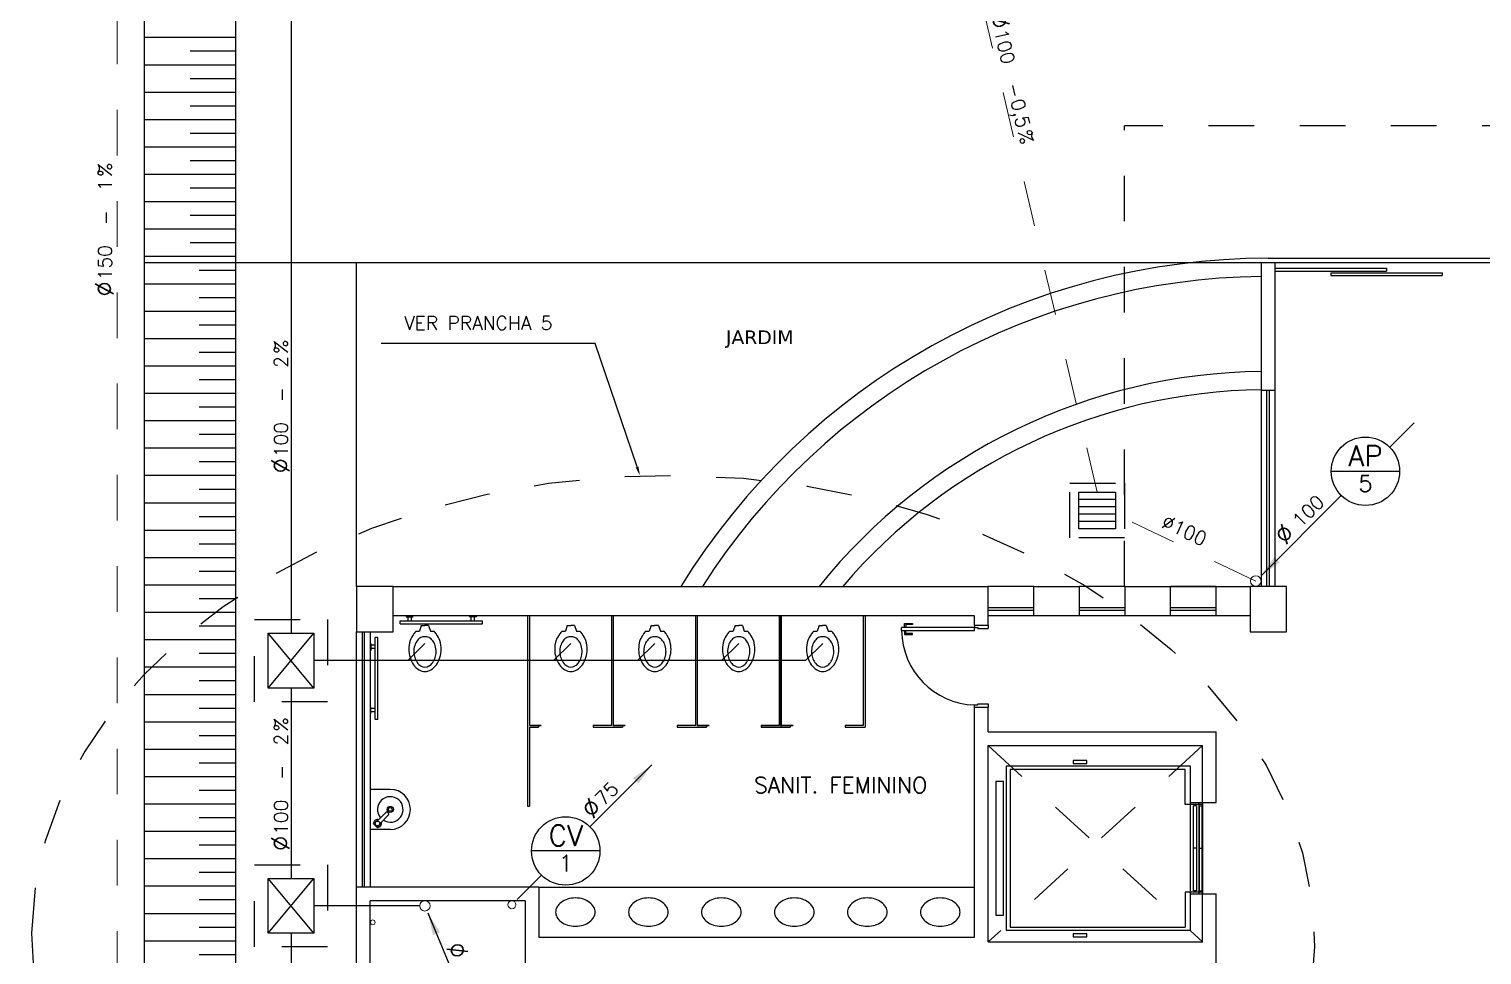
# Model space of a CAD drawing. Header units: millimetres. Extents: x -2485 to 3289, y -257 to 1952.
# Drawn here: x 40.819 to 44.005, y 51.911 to 53.94 of the extents above; entities that cross this region are included whole.
import ezdxf
from ezdxf.enums import TextEntityAlignment as Align

# ---------------------------------------------------------------- set-up
doc = ezdxf.new("R2010")
doc.units = ezdxf.units.MM
doc.header["$LTSCALE"] = 0.3
for name, pattern in [('CONTINUO', [0]), ('HID', [0.37, 0.07, -0.1, 0.03, -0.1, 0.07]), ('HIDDEN2', [0.1875, 0.125, -0.0625]), ('T-5CM', [0.1, 0.05, -0.05])]:
    doc.linetypes.add(name, pattern=pattern)
for name, color, linetype in [('CAIXAS', 3, 'Continuous'), ('IMPLANTAÇÃO ESGOTO', 2, 'Continuous'), ('PAREDE', 7, 'CONTINUO'), ('PILAR', 2, 'Continuous'), ('PROJEÇÃO', 11, 'HIDDEN2'), ('SAN', 11, 'Continuous'), ('TEX', 11, 'Continuous'), ('TEXTO', 3, 'Continuous')]:
    doc.layers.add(name, color=color, linetype=linetype)
doc.layers.add('IMPLANTAÇÃO  ÁGUA PLUVIAL', color=6, linetype='HID', lineweight=15)
doc.layers.add('prumada', color=9, linetype='Continuous', lineweight=15)
doc.styles.add('ROMANS', font='romans.shx', dxfattribs={"height": 0.03})

# ---------------------------------------------------------------- blocks, each defined once
blk = doc.blocks.new('vs')
at = {"layer": 'SAN'}
for p, q in [((0.103, 0.04), (0.167, 0.061)), ((0.103, 0.04), (0.103, 0)), ((0.103, -0.04), (0.103, 0)), ((0.167, 0.061), (0.167, 0.096)), ((0.103, -0.04), (0.167, -0.061)), ((0.167, -0.096), (0.167, -0.061))]:
    blk.add_line(p, q, dxfattribs=at)
for centre, radius, start, end in [((0.338, -0.042), 0.216, 108.2402, 129.1699), ((0.367, -0.158), 0.336, 90.0033, 106.7766), ((0.367, -0.102), 0.28, 71.601, 89.9864), ((0.381, -0.094), 0.268, 55.0356, 73.8462), ((0.314, -0.036), 0.198, 124.9644, 138.1402), ((0.38, 0), 0.152, 163.0933, 196.9067), ((0.351, -0.025), 0.136, 125.8349, 149.1749), ((0.373, -0.045), 0.165, 107.7554, 128.0493), ((0.395, -0.128), 0.251, 90, 106.6532), ((0.395, -0.051), 0.173, 69.9171, 89.9758), ((0.401, -0.065), 0.185, 54.1651, 73.3468), ((0.43, -0.025), 0.136, 30.8251, 54.1651), ((0.421, -0.036), 0.198, 30.64, 55.0356), ((0.477, 0), 0.0821, 327.4372, 32.5628), ((0.482, 0), 0.126, 0, 30.64), ((0.482, 0), 0.126, 329.36, 0), ((0.314, 0.036), 0.198, 221.8598, 235.0356), ((0.338, 0.042), 0.216, 230.8301, 251.7598), ((0.351, 0.025), 0.136, 210.8251, 234.1651), ((0.373, 0.045), 0.165, 231.9507, 252.2446), ((0.395, 0.128), 0.251, 253.3468, 270), ((0.395, 0.051), 0.173, 270.0242, 290.0829), ((0.401, 0.065), 0.185, 286.6532, 305.8349), ((0.381, 0.094), 0.268, 286.1538, 304.9644), ((0.43, 0.025), 0.136, 305.8349, 329.1749), ((0.421, 0.036), 0.198, 304.9644, 329.36), ((0.367, 0.158), 0.336, 253.2234, 269.9967), ((0.367, 0.102), 0.28, 270.0136, 288.399)]:
    blk.add_arc(centre, radius, start, end, dxfattribs=at)
blk = doc.blocks.new('lv-eo')
at = {"layer": 'SAN'}
for centre, radius, start, end in [((0.304, 0.055), 0.169, 119.2992, 143.5673), ((0.275, 0.106), 0.111, 90, 119.2992), ((0.275, 0.106), 0.111, 60.7008, 90), ((0.246, 0.055), 0.169, 36.4327, 60.7008), ((0.42, 0), 0.3, 162.999, 180), ((0.349, 0.022), 0.225, 143.5673, 162.999), ((0.201, 0.022), 0.225, 17.001, 36.4327), ((0.13, 0), 0.3, 360, 17.001), ((0.42, 0), 0.3, 180, 197.001), ((0.349, -0.022), 0.225, 197.001, 216.4327), ((0.304, -0.055), 0.169, 216.4327, 240.7008), ((0.246, -0.055), 0.169, 299.2992, 323.5673), ((0.201, -0.022), 0.225, 323.5673, 342.999), ((0.13, 0), 0.3, 342.999, 0), ((0.275, -0.106), 0.111, 240.7008, 270), ((0.275, -0.106), 0.111, 270, 299.2992)]:
    blk.add_arc(centre, radius, start, end, dxfattribs=at)
blk = doc.blocks.new('ce50x60')
at = {"layer": 'CAIXAS', "linetype": 'T-5CM'}
for p, q in [((0, 0.8), (0.9, 0.8)), ((0, 0), (0, 0.8)), ((0.9, 0.8), (0.9, 0)), ((0.9, 0), (0, 0))]:
    blk.add_line(p, q, dxfattribs=at)
at = {"layer": 'CAIXAS', "color": 9, "linetype": 'Continuous'}
for p, q in [((0.15, 0.15), (0.15, 0.65)), ((0.15, 0.65), (0.75, 0.65)), ((0.75, 0.65), (0.75, 0.15)), ((0.75, 0.15), (0.15, 0.15))]:
    blk.add_line(p, q, dxfattribs=at)
at = {"layer": 'CAIXAS'}
for p, q in [((0.75, 0.65), (0.15, 0.15)), ((0.75, 0.15), (0.15, 0.65))]:
    blk.add_line(p, q, dxfattribs=at)
blk = doc.blocks.new('CP40N')
at = {"layer": 'CAIXAS', "linetype": 'T-5CM'}
for p, q in [((-0.3, -0.3), (-0.3, 0.3)), ((-0.3, 0.3), (0.3, 0.3)), ((0.3, 0.3), (0.3, -0.3)), ((0.3, -0.3), (-0.3, -0.3))]:
    blk.add_line(p, q, dxfattribs=at)
at = {"layer": 'CAIXAS', "color": 9, "linetype": 'Continuous'}
for p, q in [((-0.2, -0.2), (-0.2, 0.2)), ((-0.2, 0.2), (0.2, 0.2)), ((0.2, 0.2), (0.2, -0.2)), ((0.2, -0.2), (-0.2, -0.2))]:
    blk.add_line(p, q, dxfattribs=at)
at = {"layer": 'CAIXAS', "color": 7}
for p, q in [((0.2, 0.12), (-0.2, 0.12)), ((0.2, 0.04), (-0.2, 0.04)), ((0.2, -0.04), (-0.2, -0.04)), ((0.2, -0.12), (-0.2, -0.12))]:
    blk.add_line(p, q, dxfattribs=at)
blk = doc.blocks.new('100')
at = {"layer": 'TEX', "color": 9, "style": 'ROMANS'}
blk.add_text('%%c100', height=0.03, dxfattribs=at).set_placement((0, 0))
blk = doc.blocks.new('n45')
at = {"layer": 'TEX'}
blk.add_line((0.2936, 0.2936), (0.347, 0.347), dxfattribs=at)
at = {"layer": 'TEX', "color": 5, "linetype": 'Continuous'}
blk.add_line((0.1655, 0.2405), (0.3155, 0.2405), dxfattribs=at)
at = {"layer": 'TEX', "color": 11}
blk.add_line((0.0115, 0.0115), (0.1875, 0.1875), dxfattribs=at)
at = {"layer": 'TEX', "color": 5, "linetype": 'Continuous'}
blk.add_circle((0.2405, 0.2405), 0.075, dxfattribs=at)
at = {"layer": 'TEX', "color": 11}
blk.add_solid([(0.0527, 0.0409), (0.0409, 0.0527), (0.0115, 0.0115)], dxfattribs=at)
at = {"layer": 'TEX', "color": 5, "style": 'ROMANS'}
blk.add_text('%%c', height=0.04, rotation=45, dxfattribs=at).set_placement((0.0649, 0.0766))
at = {"layer": 'TEX', "color": 9, "linetype": 'Continuous', "style": 'ROMANS'}
for tag, height, p in [('L', 0.045, (0.2405, 0.2518)), ('N', 0.036, (0.2405, 0.1956))]:
    blk.add_attdef(tag, text='', height=height, dxfattribs=at).set_placement(p, align=Align.CENTER)
at = {"layer": 'TEX', "color": 5, "linetype": 'Continuous', "style": 'ROMANS'}
blk.add_attdef('N', (0.0984, 0.1153), '', height=0.03, rotation=45, dxfattribs=at)
blk = doc.blocks.new('DD')
at = {"layer": 'TEX', "color": 9}
blk.add_line((0.1881, 0.0234), (0.2108, 0.0234), dxfattribs=at)
at = {"layer": 'TEX', "color": 9, "style": 'ROMANS'}
for s, height, p in [('%%c', 0.04, (0.0265, 0.0079)), ('%', 0.03, (0.2889, 0.0116))]:
    blk.add_text(s, height=height, dxfattribs=at).set_placement(p)
blk.add_attdef('N', (0.0624, 0.0116), '', height=0.03, dxfattribs=at)
blk.add_attdef('INCL', text='', height=0.03, dxfattribs=at).set_placement((0.2837, 0.0116), align=Align.RIGHT)
blk = doc.blocks.new('V45')
at = {"layer": 'TEX', "color": 11}
for p, q in [((0.171, 0.171), (0.3069, 0.3069)), ((0.0115, 0.0115), (0.0649, 0.0649))]:
    blk.add_line(p, q, dxfattribs=at)
at = {"layer": 'TEX', "color": 5, "linetype": 'Continuous'}
blk.add_line((0.1929, 0.1179), (0.0429, 0.1179), dxfattribs=at)
blk.add_circle((0.1179, 0.1179), 0.075, dxfattribs=at)
at = {"layer": 'TEX', "color": 11}
blk.add_solid([(0.2656, 0.2774), (0.2774, 0.2656), (0.3069, 0.3069)], dxfattribs=at)
at = {"layer": 'TEX', "color": 5, "style": 'ROMANS'}
blk.add_text('%%c', height=0.04, rotation=45, dxfattribs=at).set_placement((0.1761, 0.1855))
at = {"layer": 'TEX', "color": 5, "linetype": 'Continuous', "style": 'ROMANS'}
blk.add_attdef('N', (0.2001, 0.2147), '', height=0.03, rotation=45, dxfattribs=at)
at = {"layer": 'TEX', "color": 9, "linetype": 'Continuous', "style": 'ROMANS'}
for tag, height, p in [('L', 0.045, (0.1179, 0.1292)), ('N', 0.036, (0.1179, 0.073))]:
    blk.add_attdef(tag, text='', height=height, dxfattribs=at).set_placement(p, align=Align.CENTER)
blk = doc.blocks.new('N292')
at = {"layer": 'TEX', "color": 11}
blk.add_line((0.0062, -0.015), (0.1015, -0.245), dxfattribs=at)
at = {"layer": 'TEX', "color": 5, "linetype": 'Continuous'}
blk.add_line((0.0552, -0.3143), (0.2052, -0.3143), dxfattribs=at)
at = {"layer": 'TEX'}
blk.add_line((0.1589, -0.3836), (0.1878, -0.4534), dxfattribs=at)
at = {"layer": 'TEX', "color": 5, "linetype": 'Continuous'}
blk.add_circle((0.1302, -0.3143), 0.075, dxfattribs=at)
at = {"layer": 'TEX', "color": 11}
blk.add_solid([(0.0176, -0.0643), (0.033, -0.058), (0.0062, -0.015)], dxfattribs=at)
at = {"layer": 'TEX', "color": 5, "style": 'ROMANS'}
blk.add_text('%%c', height=0.04, rotation=292.5, dxfattribs=at).set_placement((0.0459, -0.0892))
at = {"layer": 'TEX', "color": 5, "linetype": 'Continuous', "style": 'ROMANS'}
blk.add_attdef('N', (0.0689, -0.1351), '', height=0.03, rotation=292.5, dxfattribs=at)
at = {"layer": 'TEX', "color": 9, "linetype": 'Continuous', "style": 'ROMANS'}
for tag, height, p in [('L', 0.045, (0.1302, -0.303)), ('N', 0.036, (0.1302, -0.3592))]:
    blk.add_attdef(tag, text='', height=height, dxfattribs=at).set_placement(p, align=Align.CENTER)

msp = doc.modelspace()

# ---------------------------------------------------------------- linework, layer by layer
at = {"layer": 'IMPLANTAÇÃO  ÁGUA PLUVIAL'}
for p, q in [((41.012453, 51.863038), (41.012453, 54.282135)), ((43.161453, 52.924967), (42.851431, 54.240912)), ((43.509044, 52.730507), (43.201453, 52.876967))]:
    msp.add_line(p, q, dxfattribs=at)
at = {"layer": 'IMPLANTAÇÃO ESGOTO'}
for p, q in [((41.393964, 54.09695), (41.393964, 52.615936)), ((41.687453, 52.593837), (41.649552, 52.555936)), ((42.007453, 52.593837), (41.969552, 52.555936)), ((42.191453, 52.593837), (42.153552, 52.555936)), ((42.375453, 52.593837), (42.337552, 52.555936)), ((42.559453, 52.593837), (42.521552, 52.555936)), ((42.521552, 52.555936), (41.443964, 52.555936)), ((41.393964, 52.495936), (41.393964, 52.078517)), ((41.676133, 52.018517), (41.443964, 52.018517)), ((41.393964, 51.958517), (41.393964, 51.353738))]:
    msp.add_line(p, q, dxfattribs=at)
at = {"layer": 'PAREDE'}
for p, q in [((41.072453, 53.427837), (41.072453, 54.540912)), ((41.272453, 53.427837), (41.272453, 54.340912)), ((41.072453, 53.922135), (41.172453, 53.922135)), ((41.172453, 53.922135), (41.272453, 53.922135)), ((41.172453, 53.892135), (41.272453, 53.892135)), ((41.072453, 53.862135), (41.172453, 53.862135)), ((41.172453, 53.862135), (41.272453, 53.862135)), ((41.172453, 53.832135), (41.272453, 53.832135)), ((41.072453, 53.802135), (41.172453, 53.802135)), ((41.172453, 53.802135), (41.272453, 53.802135)), ((41.172453, 53.772135), (41.272453, 53.772135)), ((41.072453, 53.742135), (41.172453, 53.742135)), ((41.172453, 53.742135), (41.272453, 53.742135)), ((41.172453, 53.712135), (41.272453, 53.712135)), ((41.072453, 53.682135), (41.172453, 53.682135)), ((41.172453, 53.682135), (41.272453, 53.682135)), ((41.172453, 53.652135), (41.272453, 53.652135)), ((41.072453, 53.622135), (41.172453, 53.622135)), ((41.172453, 53.622135), (41.272453, 53.622135)), ((41.172453, 53.592135), (41.272453, 53.592135)), ((41.072453, 53.562135), (41.172453, 53.562135)), ((41.172453, 53.562135), (41.272453, 53.562135)), ((41.172453, 53.532135), (41.272453, 53.532135)), ((41.072453, 53.502135), (41.172453, 53.502135)), ((41.172453, 53.502135), (41.272453, 53.502135)), ((41.172453, 53.472135), (41.272453, 53.472135)), ((41.072453, 53.442135), (41.172453, 53.442135)), ((41.072453, 49.155837), (41.072453, 53.427837)), ((41.272453, 53.427837), (41.072453, 53.427837)), ((41.172453, 53.442135), (41.272453, 53.442135)), ((41.272453, 49.437912), (41.272453, 53.427837)), ((43.521453, 53.427837), (41.272453, 53.427837)), ((41.537453, 52.718837), (41.537453, 53.427837)), ((43.880453, 53.427837), (43.521453, 53.427837)), ((43.521453, 53.148837), (43.521453, 53.427837)), ((43.536453, 53.437837), (45.505453, 53.437837)), ((43.551453, 53.148837), (43.551453, 53.427837)), ((45.505453, 53.427837), (43.880453, 53.427837)), ((41.192453, 53.412135), (41.272453, 53.412135)), ((43.551453, 53.415852), (43.795703, 53.415852)), ((43.551453, 53.409852), (43.795703, 53.409852)), ((43.673578, 53.405852), (43.673578, 53.399852)), ((43.673578, 53.405852), (43.917828, 53.405852)), ((43.673578, 53.399852), (43.917828, 53.399852)), ((43.795703, 53.415852), (43.795703, 53.409852)), ((43.795703, 53.415852), (43.795703, 53.409852)), ((43.917828, 53.405852), (43.917828, 53.399852)), ((41.072453, 53.382135), (41.192453, 53.382135)), ((41.192453, 53.382135), (41.272453, 53.382135)), ((41.192453, 53.352135), (41.272453, 53.352135)), ((41.072453, 53.322135), (41.192453, 53.322135)), ((41.192453, 53.322135), (41.272453, 53.322135)), ((41.192453, 53.292135), (41.272453, 53.292135)), ((41.072453, 53.262135), (41.192453, 53.262135)), ((41.192453, 53.262135), (41.272453, 53.262135)), ((41.192453, 53.232135), (41.272453, 53.232135)), ((41.072453, 53.202135), (41.192453, 53.202135)), ((41.192453, 53.202135), (41.272453, 53.202135)), ((41.192453, 53.172135), (41.272453, 53.172135)), ((41.072453, 53.142135), (41.192453, 53.142135)), ((41.192453, 53.142135), (41.272453, 53.142135)), ((43.521453, 53.148837), (43.551453, 53.148837)), ((43.521453, 52.718837), (43.521453, 53.148837)), ((43.533453, 52.718837), (43.533453, 53.148837)), ((43.539453, 52.718837), (43.539453, 53.148837)), ((43.551453, 52.718837), (43.551453, 53.148837)), ((41.192453, 53.112135), (41.272453, 53.112135)), ((41.072453, 53.082135), (41.192453, 53.082135)), ((41.192453, 53.082135), (41.272453, 53.082135)), ((41.192453, 53.052135), (41.272453, 53.052135)), ((41.072453, 53.022135), (41.192453, 53.022135)), ((41.192453, 53.022135), (41.272453, 53.022135)), ((41.192453, 52.992135), (41.272453, 52.992135)), ((41.072453, 52.962135), (41.192453, 52.962135)), ((41.192453, 52.962135), (41.272453, 52.962135)), ((41.192453, 52.932135), (41.272453, 52.932135)), ((41.072453, 52.902135), (41.192453, 52.902135)), ((41.192453, 52.902135), (41.272453, 52.902135)), ((41.192453, 52.872135), (41.272453, 52.872135)), ((41.072453, 52.842135), (41.192453, 52.842135)), ((41.192453, 52.842135), (41.272453, 52.842135)), ((41.192453, 52.812135), (41.272453, 52.812135)), ((41.072453, 52.782135), (41.192453, 52.782135)), ((41.192453, 52.782135), (41.272453, 52.782135)), ((41.072453, 52.722135), (41.192453, 52.722135)), ((41.192453, 52.752135), (41.272453, 52.752135)), ((41.192453, 52.722135), (41.272453, 52.722135)), ((41.192453, 52.692135), (41.272453, 52.692135)), ((41.617453, 52.718837), (42.922453, 52.718837)), ((42.922453, 52.653837), (42.922453, 52.718837)), ((43.022453, 52.718837), (42.922453, 52.718837)), ((43.022453, 52.653837), (43.022453, 52.718837)), ((43.022453, 52.718837), (43.122453, 52.718837)), ((43.122453, 52.653837), (43.122453, 52.718837)), ((43.222453, 52.718837), (43.122453, 52.718837)), ((43.222453, 52.718837), (43.322453, 52.718837)), ((43.222453, 52.653837), (43.222453, 52.718837)), ((43.322453, 52.718837), (43.422453, 52.718837)), ((43.322453, 52.653837), (43.322453, 52.718837)), ((43.422453, 52.718837), (43.322453, 52.718837)), ((43.422453, 52.653837), (43.422453, 52.718837)), ((43.422453, 52.718837), (43.496453, 52.718837)), ((41.072453, 52.662135), (41.192453, 52.662135)), ((41.192453, 52.662135), (41.272453, 52.662135)), ((43.022453, 52.671837), (42.922453, 52.671837)), ((43.022453, 52.665837), (42.922453, 52.665837)), ((43.222453, 52.671837), (43.122453, 52.671837)), ((43.222453, 52.665837), (43.122453, 52.665837)), ((43.422453, 52.671837), (43.322453, 52.671837)), ((43.422453, 52.665837), (43.322453, 52.665837)), ((41.192453, 52.632135), (41.272453, 52.632135)), ((42.652453, 52.653837), (41.617453, 52.653837)), ((41.633406, 52.643203), (41.813406, 52.643203)), ((41.633406, 52.63691), (41.633406, 52.643203)), ((41.633406, 52.643203), (41.813406, 52.643203)), ((41.633406, 52.63691), (41.633406, 52.643203)), ((41.633406, 52.63691), (41.813406, 52.63691)), ((41.633406, 52.63691), (41.813406, 52.63691)), ((41.646515, 52.652192), (41.661697, 52.652192)), ((41.646515, 52.652192), (41.661697, 52.652192)), ((41.650406, 52.643203), (41.650406, 52.652192)), ((41.650406, 52.643203), (41.650406, 52.652192)), ((41.657806, 52.643203), (41.657806, 52.652192)), ((41.657806, 52.643203), (41.657806, 52.652192)), ((41.785115, 52.65379), (41.800297, 52.65379)), ((41.785115, 52.65379), (41.800297, 52.65379)), ((41.800297, 52.652192), (41.785115, 52.652192)), ((41.800297, 52.652192), (41.785115, 52.652192)), ((41.789006, 52.643203), (41.789006, 52.652192)), ((41.789006, 52.643203), (41.789006, 52.652192)), ((41.796406, 52.643203), (41.796406, 52.652192)), ((41.796406, 52.643203), (41.796406, 52.652192)), ((41.813406, 52.63691), (41.813406, 52.643203)), ((41.813406, 52.63691), (41.813406, 52.643203)), ((42.892453, 52.653837), (41.840453, 52.653837)), ((42.892453, 52.628837), (42.732453, 52.628837)), ((42.732453, 52.621837), (42.732453, 52.628837)), ((42.739035, 52.628837), (42.739035, 52.637587)), ((42.739035, 52.637587), (42.756535, 52.637587)), ((42.756535, 52.635399), (42.741835, 52.635399)), ((42.741835, 52.635399), (42.741835, 52.628837)), ((42.756535, 52.637587), (42.756535, 52.635399)), ((42.892453, 52.653837), (42.822453, 52.653837)), ((42.892453, 52.633837), (42.892453, 52.653837)), ((42.892453, 52.633837), (42.892453, 52.628837)), ((42.892453, 52.633837), (42.922453, 52.633837)), ((42.892453, 52.621837), (42.892453, 52.628837)), ((42.892453, 52.628837), (42.899453, 52.628837)), ((42.899453, 52.628837), (42.899453, 52.626337)), ((42.899453, 52.626337), (42.922453, 52.626337)), ((43.022453, 52.653837), (42.922453, 52.653837)), ((42.922453, 52.633837), (42.922453, 52.653837)), ((42.922453, 52.633837), (42.922453, 52.626337)), ((43.122453, 52.653837), (43.022453, 52.653837)), ((43.122453, 52.653837), (43.022453, 52.653837)), ((43.222453, 52.653837), (43.122453, 52.653837)), ((43.322453, 52.653837), (43.222453, 52.653837)), ((43.422453, 52.653837), (43.322453, 52.653837)), ((43.496453, 52.653837), (43.422453, 52.653837)), ((41.072453, 52.602135), (41.192453, 52.602135)), ((41.192453, 52.602135), (41.272453, 52.602135)), ((41.537453, 52.059837), (41.537453, 52.618837)), ((41.54996, 52.618837), (41.54996, 52.059837)), ((41.554946, 52.059837), (41.554946, 52.618837)), ((41.567453, 52.618837), (41.567453, 52.059837)), ((41.569051, 52.5936), (41.569051, 52.578418)), ((41.569051, 52.5936), (41.569051, 52.578418)), ((41.57804, 52.426709), (41.57804, 52.606709)), ((41.584333, 52.606709), (41.57804, 52.606709)), ((41.57804, 52.426709), (41.57804, 52.606709)), ((41.584333, 52.606709), (41.57804, 52.606709)), ((41.584333, 52.426709), (41.584333, 52.606709)), ((41.584333, 52.426709), (41.584333, 52.606709)), ((42.732453, 52.621837), (42.892453, 52.621837)), ((42.739035, 52.621837), (42.739035, 52.613087)), ((42.739035, 52.613087), (42.756535, 52.613087)), ((42.741835, 52.615274), (42.741835, 52.621837)), ((42.756535, 52.615274), (42.741835, 52.615274)), ((42.756535, 52.613087), (42.756535, 52.615274)), ((41.192453, 52.572135), (41.272453, 52.572135)), ((41.57804, 52.589709), (41.569051, 52.589709)), ((41.57804, 52.589709), (41.569051, 52.589709)), ((41.57804, 52.582309), (41.569051, 52.582309)), ((41.57804, 52.582309), (41.569051, 52.582309)), ((41.072453, 52.542135), (41.192453, 52.542135)), ((41.192453, 52.542135), (41.272453, 52.542135)), ((41.192453, 52.512135), (41.272453, 52.512135)), ((41.072453, 52.482135), (41.192453, 52.482135)), ((41.192453, 52.482135), (41.272453, 52.482135)), ((41.192453, 52.452135), (41.272453, 52.452135)), ((41.569051, 52.439818), (41.569051, 52.455)), ((41.569051, 52.439818), (41.569051, 52.455)), ((41.57804, 52.451109), (41.569051, 52.451109)), ((41.57804, 52.451109), (41.569051, 52.451109)), ((41.57804, 52.443709), (41.569051, 52.443709)), ((41.57804, 52.443709), (41.569051, 52.443709)), ((42.892453, 52.453837), (42.892453, 52.458837)), ((42.892453, 52.458837), (42.899453, 52.458837)), ((42.892453, 51.949837), (42.892453, 52.453837)), ((42.892453, 52.453837), (42.922453, 52.453837)), ((42.899453, 52.458837), (42.899453, 52.461337)), ((42.899453, 52.461337), (42.922453, 52.461337)), ((42.922453, 52.461337), (42.922453, 52.453837)), ((42.922453, 52.399837), (42.922453, 52.453837)), ((41.072453, 52.422135), (41.192453, 52.422135)), ((41.192453, 52.422135), (41.272453, 52.422135)), ((41.584333, 52.426709), (41.57804, 52.426709)), ((41.584333, 52.426709), (41.57804, 52.426709)), ((41.192453, 52.392135), (41.272453, 52.392135)), ((42.922453, 52.399837), (43.422453, 52.399837)), ((43.422453, 52.244837), (43.422453, 52.399837)), ((41.072453, 52.362135), (41.192453, 52.362135)), ((41.192453, 52.362135), (41.272453, 52.362135)), ((42.922453, 51.939837), (42.922453, 52.369837)), ((42.922453, 52.369837), (43.392453, 52.369837)), ((43.392453, 51.939837), (43.392453, 52.369837)), ((41.192453, 52.332135), (41.272453, 52.332135)), ((42.961756, 52.324631), (42.961756, 51.965043)), ((43.36613, 52.324631), (42.961756, 52.324631)), ((43.35415, 52.317418), (42.970531, 52.317418)), ((42.970531, 52.317418), (42.970531, 51.971771)), ((43.108588, 52.336975), (43.108588, 52.330385)), ((43.138847, 52.336975), (43.108588, 52.336975)), ((43.108588, 52.330385), (43.138847, 52.330385)), ((43.138847, 52.330385), (43.138847, 52.336975)), ((43.35415, 52.240777), (43.35415, 52.317418)), ((43.36613, 51.965043), (43.36613, 52.324631)), ((41.072453, 52.302135), (41.192453, 52.302135)), ((41.192453, 52.302135), (41.272453, 52.302135)), ((42.939276, 52.291182), (42.939276, 51.998492)), ((42.95592, 52.291182), (42.939276, 52.291182)), ((42.95592, 51.998492), (42.95592, 52.291182)), ((41.192453, 52.272135), (41.272453, 52.272135)), ((41.567453, 52.261837), (41.567453, 52.090212)), ((43.36613, 52.244837), (43.392453, 52.244837)), ((43.384467, 52.244837), (43.384467, 52.044837)), ((43.392453, 52.244837), (43.392453, 52.242128)), ((43.392453, 52.244837), (43.422453, 52.244837)), ((43.392453, 52.244837), (43.392453, 52.044837)), ((41.072453, 52.242135), (41.192453, 52.242135)), ((41.192453, 52.242135), (41.272453, 52.242135)), ((41.192453, 52.212135), (41.272453, 52.212135)), ((43.392453, 52.240777), (43.35415, 52.240777)), ((43.379044, 52.237981), (43.372439, 52.237981)), ((43.372439, 52.051693), (43.372439, 52.237981)), ((43.379044, 52.237981), (43.379044, 52.051693)), ((43.384623, 52.237981), (43.391228, 52.237981)), ((43.384623, 52.237981), (43.384623, 52.051693)), ((43.391228, 52.051693), (43.391228, 52.237981)), ((41.072453, 52.182135), (41.192453, 52.182135)), ((41.192453, 52.182135), (41.272453, 52.182135)), ((41.192453, 52.152135), (41.272453, 52.152135)), ((41.072453, 52.122135), (41.192453, 52.122135)), ((41.192453, 52.122135), (41.272453, 52.122135)), ((43.379044, 52.144837), (43.372439, 52.144837)), ((43.384623, 52.144837), (43.391228, 52.144837)), ((41.192453, 52.092135), (41.272453, 52.092135)), ((41.072453, 52.062135), (41.192453, 52.062135)), ((41.192453, 52.062135), (41.272453, 52.062135)), ((41.537453, 51.789837), (41.537453, 52.059837)), ((41.937321, 52.059837), (41.537453, 52.059837)), ((41.937321, 52.059837), (41.937321, 51.949837)), ((43.379044, 52.051693), (43.372439, 52.051693)), ((43.384623, 52.051693), (43.391228, 52.051693)), ((41.192453, 52.032135), (41.272453, 52.032135)), ((41.567453, 51.789837), (41.567453, 52.029837)), ((41.907321, 52.029837), (41.567453, 52.029837)), ((41.907321, 52.029837), (41.907321, 51.789837)), ((43.392453, 52.048896), (43.35415, 52.048896)), ((43.35415, 52.048896), (43.35415, 51.971633)), ((43.36613, 52.044837), (43.392453, 52.044837)), ((43.392453, 52.044837), (43.392453, 52.050247)), ((43.392453, 52.044837), (43.422453, 52.044837)), ((43.422453, 51.794837), (43.422453, 52.044837)), ((41.072453, 52.002135), (41.192453, 52.002135)), ((41.192453, 52.002135), (41.272453, 52.002135)), ((42.939276, 51.998492), (42.95592, 51.998492)), ((41.192453, 51.972135), (41.272453, 51.972135)), ((42.961756, 51.965043), (43.36613, 51.965043)), ((42.970531, 51.971633), (43.35415, 51.971633)), ((43.108588, 51.957181), (43.108588, 51.950591)), ((43.138847, 51.957181), (43.108588, 51.957181)), ((43.138847, 51.950591), (43.138847, 51.957181)), ((41.072453, 51.942135), (41.192453, 51.942135)), ((41.192453, 51.942135), (41.272453, 51.942135)), ((41.937321, 51.949837), (42.892453, 51.949837)), ((42.922453, 51.939837), (43.392953, 51.939837)), ((43.108588, 51.950591), (43.138847, 51.950591)), ((41.192453, 51.912135), (41.272453, 51.912135))]:
    msp.add_line(p, q, dxfattribs=at)
for centre, radius, start, end in [((43.536453, 51.924837), 1.513, 90, 148.346216), ((43.536453, 51.924837), 1.473, 90.58347, 147.381962), ((43.536453, 51.924837), 1.265, 90.684826, 141.121721), ((43.536453, 51.924837), 1.225, 90.701599, 139.596737), ((41.65218, 52.652991), 0.005721, 171.971471, 188.028529), ((41.65218, 52.652991), 0.005721, 171.971471, 188.028529), ((41.79078, 52.652991), 0.005721, 171.971471, 188.028529), ((41.79078, 52.652991), 0.005721, 171.971471, 188.028529), ((41.794632, 52.652991), 0.005721, 351.971471, 8.028529), ((41.794632, 52.652991), 0.005721, 351.971471, 8.028529), ((41.568252, 52.587935), 0.005721, 81.971471, 98.028529), ((41.568252, 52.587935), 0.005721, 81.971471, 98.028529), ((42.897549, 52.623866), 0.165108, 180.704342, 268.231371), ((41.568252, 52.584083), 0.005721, 261.971471, 278.028529), ((41.568252, 52.449335), 0.005721, 81.971471, 98.028529), ((41.568252, 52.449335), 0.005721, 81.971471, 98.028529), ((41.568252, 52.445483), 0.005721, 261.971471, 278.028529), ((41.568252, 52.445483), 0.005721, 261.971471, 278.028529)]:
    msp.add_arc(centre, radius, start, end, dxfattribs=at)
at = {"layer": 'PILAR'}
for points in [[(41.537453, 52.618837), (41.617453, 52.618837), (41.617453, 52.718837), (41.537453, 52.718837)], [(43.496453, 52.618837), (43.576453, 52.618837), (43.576453, 52.718837), (43.496453, 52.718837)], [(43.496453, 52.618837), (43.576453, 52.618837), (43.576453, 52.718837), (43.496453, 52.718837)]]:
    msp.add_lwpolyline(points, close=True, dxfattribs=at)
at = {"layer": 'PROJEÇÃO'}
for p, q in [((45.505453, 53.727837), (43.221453, 53.727837)), ((43.221453, 52.718837), (43.221453, 53.727837)), ((43.392453, 52.369837), (42.922453, 51.939837)), ((42.922453, 52.369837), (43.392453, 51.939837))]:
    msp.add_line(p, q, dxfattribs=at)
msp.add_ellipse((42.231675, 51.9437), major_axis=(-1.406369, 0.014718), ratio=0.72433061, dxfattribs=at)
at = {"layer": 'prumada'}
msp.add_circle((43.509044, 52.730507), 0.01148, dxfattribs=at)
at = {"layer": 'prumada', "linetype": 'CONTINUO'}
for centre, radius in [((41.687453, 52.018517), 0.01132), ((41.687453, 52.018517), 0.01132), ((41.878176, 52.021007), 0.00883), ((41.572917, 51.982408), 0.0052)]:
    msp.add_circle(centre, radius, dxfattribs=at)
at = {"layer": 'SAN', "linetype": 'CONTINUO'}
for p, q in [((41.912453, 52.653837), (41.912453, 52.413837)), ((41.912453, 52.653837), (41.912453, 52.237202)), ((41.912453, 52.653837), (41.912453, 52.413837)), ((41.916453, 52.653837), (41.916453, 52.413837)), ((41.916453, 52.653837), (41.916453, 52.413837)), ((42.096453, 52.653837), (42.096453, 52.413837)), ((42.096453, 52.653837), (42.096453, 52.413837)), ((42.100453, 52.653837), (42.100453, 52.413837)), ((42.100453, 52.653837), (42.100453, 52.413837)), ((42.280453, 52.653837), (42.280453, 52.413837)), ((42.280453, 52.653837), (42.280453, 52.413837)), ((42.284453, 52.653837), (42.284453, 52.413837)), ((42.284453, 52.653837), (42.284453, 52.413837)), ((42.464453, 52.413837), (42.464453, 52.653837)), ((42.464453, 52.653837), (42.464453, 52.413837)), ((42.464453, 52.413837), (42.464453, 52.653837)), ((42.464453, 52.653837), (42.464453, 52.413837)), ((42.464453, 52.653837), (42.464453, 52.413837)), ((42.464453, 52.653837), (42.464453, 52.413837)), ((42.468453, 52.409837), (42.468453, 52.653837)), ((42.468453, 52.409837), (42.468453, 52.653837)), ((42.468453, 52.653837), (42.468453, 52.413837)), ((42.468453, 52.653837), (42.468453, 52.413837)), ((42.648453, 52.653837), (42.648453, 52.413837)), ((42.648453, 52.653837), (42.648453, 52.413837)), ((42.652453, 52.653837), (42.652453, 52.413837)), ((42.652453, 52.653837), (42.652453, 52.409837)), ((41.916453, 52.429837), (41.916453, 52.413837)), ((41.916453, 52.429837), (41.916453, 52.413837)), ((41.916453, 52.413837), (41.942453, 52.413837)), ((41.936453, 52.413837), (41.916453, 52.413837)), ((41.916453, 52.413837), (41.942453, 52.413837)), ((41.936453, 52.413837), (41.916453, 52.413837)), ((41.916453, 52.409837), (41.936453, 52.409837)), ((41.916453, 52.409837), (41.936453, 52.409837)), ((41.916453, 52.409837), (41.916453, 52.237202)), ((41.936453, 52.413837), (41.936453, 52.409837)), ((41.942453, 52.413837), (41.936453, 52.413837)), ((41.936453, 52.413837), (41.936453, 52.409837)), ((41.942453, 52.413837), (41.936453, 52.413837)), ((42.056453, 52.413837), (42.056453, 52.409837)), ((42.096453, 52.413837), (42.056453, 52.413837)), ((42.056453, 52.413837), (42.056453, 52.409837)), ((42.096453, 52.413837), (42.056453, 52.413837)), ((42.056453, 52.409837), (42.100453, 52.409837)), ((42.056453, 52.409837), (42.100453, 52.409837)), ((42.097453, 52.409837), (42.120453, 52.409837)), ((42.097453, 52.409837), (42.120453, 52.409837)), ((42.100453, 52.413837), (42.126453, 52.413837)), ((42.120453, 52.413837), (42.100453, 52.413837)), ((42.100453, 52.413837), (42.126453, 52.413837)), ((42.120453, 52.413837), (42.100453, 52.413837)), ((42.120453, 52.413837), (42.120453, 52.409837)), ((42.126453, 52.413837), (42.120453, 52.413837)), ((42.120453, 52.413837), (42.120453, 52.409837)), ((42.126453, 52.413837), (42.120453, 52.413837)), ((42.240453, 52.413837), (42.240453, 52.409837)), ((42.280453, 52.413837), (42.240453, 52.413837)), ((42.240453, 52.413837), (42.240453, 52.409837)), ((42.280453, 52.413837), (42.240453, 52.413837)), ((42.240453, 52.409837), (42.284453, 52.409837)), ((42.240453, 52.409837), (42.284453, 52.409837)), ((42.281453, 52.409837), (42.304453, 52.409837)), ((42.281453, 52.409837), (42.304453, 52.409837)), ((42.284453, 52.413837), (42.310453, 52.413837)), ((42.304453, 52.413837), (42.284453, 52.413837)), ((42.284453, 52.413837), (42.310453, 52.413837)), ((42.304453, 52.413837), (42.284453, 52.413837)), ((42.304453, 52.413837), (42.304453, 52.409837)), ((42.310453, 52.413837), (42.304453, 52.413837)), ((42.304453, 52.413837), (42.304453, 52.409837)), ((42.310453, 52.413837), (42.304453, 52.413837)), ((42.424453, 52.413837), (42.464453, 52.413837)), ((42.424453, 52.413837), (42.424453, 52.409837)), ((42.464453, 52.413837), (42.424453, 52.413837)), ((42.424453, 52.413837), (42.464453, 52.413837)), ((42.424453, 52.413837), (42.424453, 52.409837)), ((42.464453, 52.413837), (42.424453, 52.413837)), ((42.424453, 52.409837), (42.468453, 52.409837)), ((42.424453, 52.409837), (42.468453, 52.409837)), ((42.468453, 52.413837), (42.494453, 52.413837)), ((42.488453, 52.413837), (42.468453, 52.413837)), ((42.468453, 52.413837), (42.494453, 52.413837)), ((42.488453, 52.413837), (42.468453, 52.413837)), ((42.468453, 52.409837), (42.488453, 52.409837)), ((42.468453, 52.409837), (42.488453, 52.409837)), ((42.488453, 52.413837), (42.488453, 52.409837)), ((42.494453, 52.413837), (42.488453, 52.413837)), ((42.488453, 52.413837), (42.488453, 52.409837)), ((42.494453, 52.413837), (42.488453, 52.413837)), ((42.608453, 52.413837), (42.608453, 52.409837)), ((42.648453, 52.413837), (42.608453, 52.413837)), ((42.608453, 52.413837), (42.608453, 52.409837)), ((42.648453, 52.413837), (42.608453, 52.413837)), ((42.608453, 52.409837), (42.652453, 52.409837)), ((42.608453, 52.409837), (42.652453, 52.409837)), ((41.611453, 52.273837), (41.567453, 52.273837)), ((41.611453, 52.273837), (41.567453, 52.273837)), ((41.58349, 52.2049), (41.602032, 52.223441)), ((41.58349, 52.2049), (41.602032, 52.223441)), ((41.589204, 52.199321), (41.607761, 52.217878)), ((41.589204, 52.199321), (41.607761, 52.217878)), ((41.91245, 52.237202), (41.916453, 52.237202)), ((41.611453, 52.185837), (41.567453, 52.185837)), ((41.611453, 52.185837), (41.567453, 52.185837)), ((41.574698, 52.199736), (41.574185, 52.199224)), ((41.574698, 52.199736), (41.574185, 52.199224)), ((41.574185, 52.199224), (41.583519, 52.18989)), ((41.574185, 52.199224), (41.583519, 52.18989)), ((41.578265, 52.19663), (41.580925, 52.193969)), ((41.578265, 52.19663), (41.580925, 52.193969)), ((41.584032, 52.190403), (41.583519, 52.18989)), ((41.584032, 52.190403), (41.583519, 52.18989)), ((41.937321, 52.059837), (42.892453, 52.059837))]:
    msp.add_line(p, q, dxfattribs=at)
for centre, radius in [((41.611453, 52.229837), 0.00675), ((41.611453, 52.229837), 0.00675), ((41.611453, 52.229837), 0.00405), ((41.611453, 52.229837), 0.00405), ((41.583324, 52.199029), 0.005), ((41.583324, 52.199029), 0.005)]:
    msp.add_circle(centre, radius, dxfattribs=at)
for centre, radius, start, end in [((41.611453, 52.229837), 0.028, 237.050971, 220.617591), ((41.611453, 52.229837), 0.028, 237.050971, 220.617591), ((41.611453, 52.229837), 0.044, 270, 90), ((41.611453, 52.229837), 0.044, 270, 90), ((41.602739, 52.222734), 0.001, 97.995834, 135), ((41.602739, 52.222734), 0.001, 97.995834, 135), ((41.603268, 52.218966), 0.004805, 354.250162, 97.995834), ((41.603268, 52.218966), 0.004805, 354.250162, 97.995834), ((41.607054, 52.218585), 0.001, 315, 354.250162), ((41.607054, 52.218585), 0.001, 315, 354.250162), ((41.583324, 52.199029), 0.008655, 72.7795, 175.313657), ((41.583324, 52.199029), 0.008655, 72.7795, 175.313657), ((41.583324, 52.199029), 0.0056, 94.705622, 205.370753), ((41.583324, 52.199029), 0.0056, 94.705622, 205.370753), ((41.612806, 52.229837), 0.044, 219.069598, 219.07627), ((41.612806, 52.229837), 0.044, 219.069598, 219.07627), ((41.583324, 52.199029), 0.0056, 244.629247, 356.390962), ((41.583324, 52.199029), 0.0056, 244.629247, 356.390962), ((41.582783, 52.205607), 0.001, 274.705622, 315), ((41.582783, 52.205607), 0.001, 274.705622, 315), ((41.583324, 52.199029), 0.008655, 274.686343, 17.836837), ((41.583324, 52.199029), 0.008655, 274.686343, 17.836837), ((41.589911, 52.198614), 0.001, 135, 176.390962), ((41.589911, 52.198614), 0.001, 135, 176.390962)]:
    msp.add_arc(centre, radius, start, end, dxfattribs=at)
at = {"layer": 'TEX', "color": 11}
for p, q in [((41.961674, 53.250925), (41.591674, 53.250925)), ((42.060585, 53.250925), (41.961674, 53.250925)), ((42.152505, 52.980394), (42.060585, 53.250925))]:
    msp.add_line(p, q, dxfattribs=at)
msp.add_solid([(42.155662, 52.981467), (42.149349, 52.979322), (42.15894, 52.961458)], dxfattribs=at)

# ---------------------------------------------------------------- block references
at = {"layer": 'IMPLANTAÇÃO  ÁGUA PLUVIAL'}
for p, rotation, values in [((42.909558, 53.99418), 283.2565038823637, {'N': '100', 'INCL': '0,5'}), ((41.012453, 53.327128), 90, {'N': '150', 'INCL': '1'}), ((41.39838, 52.939494), 90, {'N': '100', 'INCL': '2'}), ((41.39838, 52.111819), 90, {'N': '100', 'INCL': '2'})]:
    msp.add_blockref('DD', p, dxfattribs=dict(at, rotation=rotation)).add_auto_attribs(values)
at = {"layer": 'IMPLANTAÇÃO  ÁGUA PLUVIAL', "xscale": 0.1999999999998181, "yscale": 0.2000000000002728, "zscale": 0.2}
msp.add_blockref('CP40N', (43.161453, 52.884967), dxfattribs=at)
at = {"layer": 'IMPLANTAÇÃO ESGOTO', "xscale": 0.2000000000002728, "yscale": 0.2000000000002728, "zscale": 0.2, "rotation": 270}
for p in [(41.313964, 52.645936), (41.313964, 52.108517)]:
    msp.add_blockref('ce50x60', p, dxfattribs=at)
at = {"layer": 'prumada'}
ref = msp.add_blockref('n45', (43.509044, 52.730507), dxfattribs=at)
ref.add_attrib('L', 'AP', dxfattribs={"layer": 'TEX', "color": 9, "linetype": 'Continuous', "height": 0.045, "style": 'ROMANS'}).set_placement((43.749592, 52.982347), align=Align.CENTER)
ref.add_attrib('N', '5', dxfattribs={"layer": 'TEX', "color": 9, "linetype": 'Continuous', "height": 0.036, "style": 'ROMANS'}).set_placement((43.749592, 52.926111), align=Align.CENTER)
ref.add_attrib('N', '100', (43.607463, 52.845836), dxfattribs={"layer": 'TEX', "color": 5, "linetype": 'Continuous', "height": 0.03, "rotation": 45, "style": 'ROMANS'})
ref = msp.add_blockref('V45', (41.878176, 52.021007), dxfattribs=at)
ref.add_attrib('L', 'CV', dxfattribs={"layer": 'TEX', "color": 9, "linetype": 'Continuous', "height": 0.045, "style": 'ROMANS'}).set_placement((41.996109, 52.150233), align=Align.CENTER)
ref.add_attrib('N', '1', dxfattribs={"layer": 'TEX', "color": 9, "linetype": 'Continuous', "height": 0.036, "style": 'ROMANS'}).set_placement((41.996109, 52.093997), align=Align.CENTER)
ref.add_attrib('N', '75', (42.078252, 52.235678), dxfattribs={"layer": 'TEX', "color": 5, "linetype": 'Continuous', "height": 0.03, "rotation": 45, "style": 'ROMANS'})
at = {"layer": 'SAN', "linetype": 'CONTINUO', "xscale": 0.2000000000002728, "yscale": 0.2000000000002728, "zscale": 0.2}
for name, p, rotation in [('vs', (41.687453, 52.653837), 270), ('vs', (42.007453, 52.653837), 270), ('vs', (42.191453, 52.653837), 270), ('vs', (42.375453, 52.653837), 270), ('vs', (42.559453, 52.653837), 270), ('lv-eo', (42.017321, 51.949837), 90), ('lv-eo', (42.177321, 51.949837), 90), ('lv-eo', (42.337321, 51.949837), 90), ('lv-eo', (42.497321, 51.949837), 90), ('lv-eo', (42.657321, 51.949837), 90), ('lv-eo', (42.817321, 51.949837), 90)]:
    msp.add_blockref(name, p, dxfattribs=dict(at, rotation=rotation))
at = {"layer": 'TEX'}
ref = msp.add_blockref('N292', (41.687453, 52.018517), dxfattribs=at)
ref.add_attrib('L', 'TQ', dxfattribs={"color": 9, "linetype": 'Continuous', "height": 0.045, "style": 'ROMANS'}).set_placement((41.817636, 51.715519), align=Align.CENTER)
ref.add_attrib('N', '1', dxfattribs={"color": 9, "linetype": 'Continuous', "height": 0.036, "style": 'ROMANS'}).set_placement((41.817636, 51.659283), align=Align.CENTER)
ref.add_attrib('N', '100', (41.75634, 51.883455), dxfattribs={"color": 5, "linetype": 'Continuous', "height": 0.03, "rotation": 292.5, "style": 'ROMANS'})
at = {"layer": 'TEXTO', "rotation": 334.9608352732657}
msp.add_blockref('100', (43.299557, 52.849843), dxfattribs=at)

# ---------------------------------------------------------------- texts
at = {"layer": 'TEX', "color": 3, "insert": (41.966995, 53.280925), "char_height": 0.03, "attachment_point": 9, "style": 'ROMANS'}
msp.add_mtext('VER PRANCHA 5', dxfattribs=at)
at = {"layer": 'TEXTO', "width": 1, "attachment_point": 5, "style": 'ROMANS'}
for s, insert, char_height in [('{\\fVerdana|b0|i0|c0|p34;JARDIM}', (42.421384, 53.260602), 0.03), ('SANIT. FEMININO', (42.598783, 52.283294), 0.035)]:
    msp.add_mtext(s, dxfattribs=dict(at, insert=insert, char_height=char_height))

doc.saveas('drawing.dxf')
